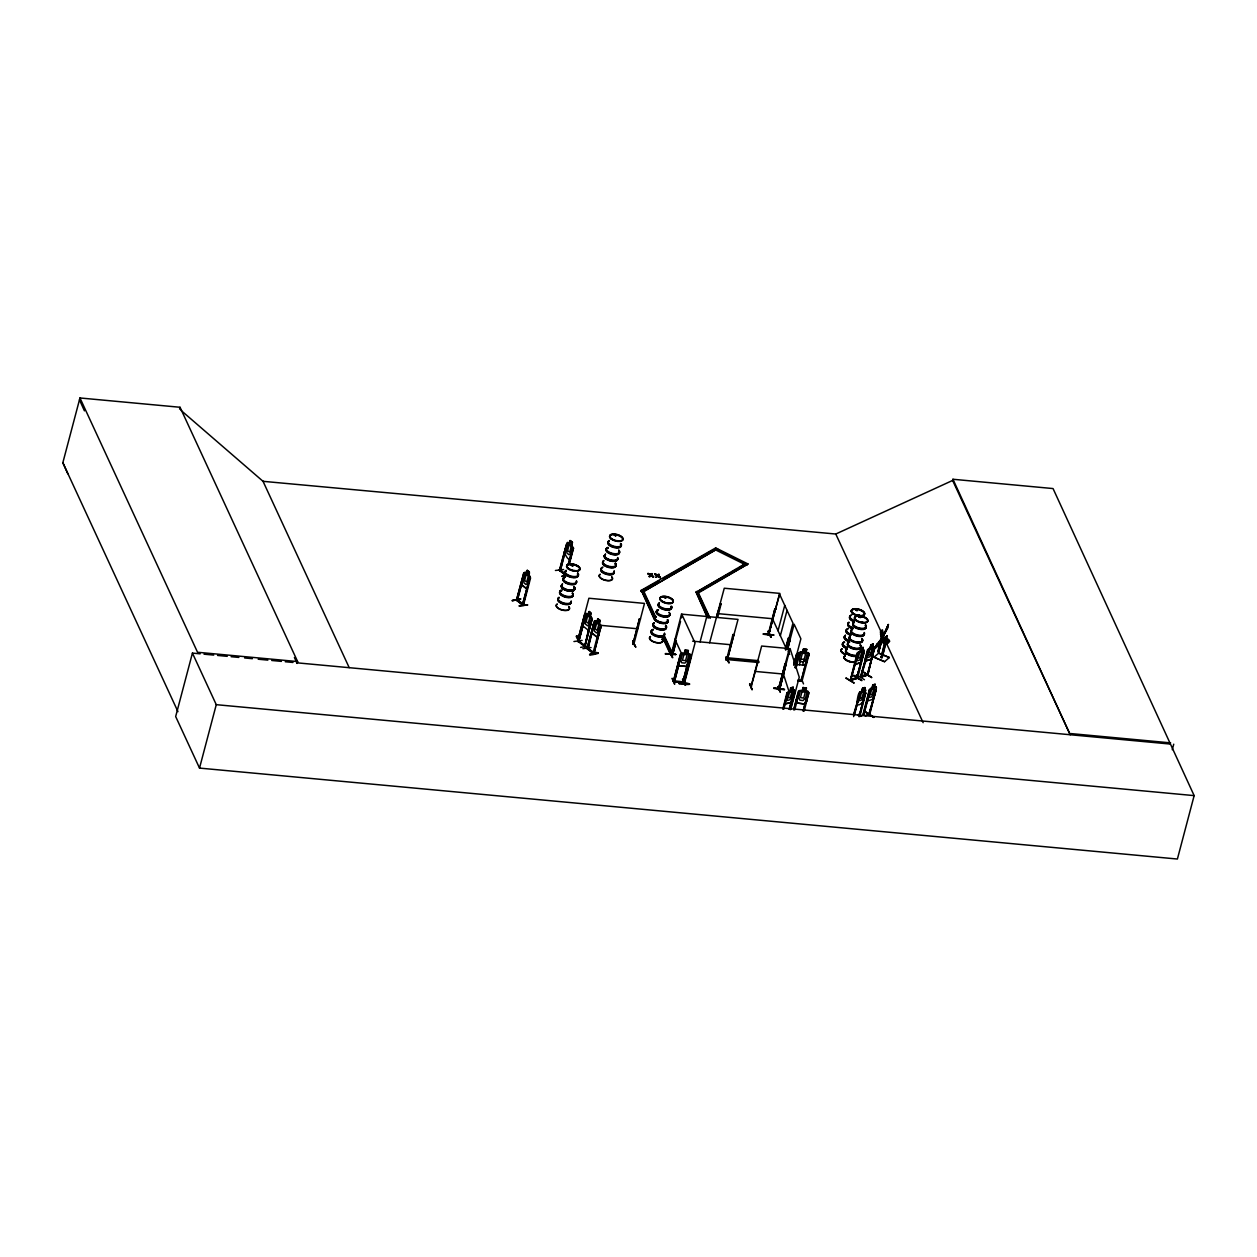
<?xml version="1.0" encoding="UTF-8"?>
<svg xmlns="http://www.w3.org/2000/svg" width="1257" height="1257" viewBox="0 0 1257 1257"><rect width="100%" height="100%" fill="white"/><g stroke="black" fill="none" stroke-linecap="round" stroke-linejoin="round"><path stroke-width="1.5" d="M856.928 701.595C856.614 709.702 857.07 692.78 860.181 691.774L861.783 691.35L860.307 692.796L859.269 700.746L861.469 700.039L863.308 697.164L864.847 691.334L863.952 690.674C865.743 682.237 866.104 694.854 860.181 691.869M865.335 658.212L865.335 661.166L870.85 659.406L872.405 656.06M874.244 696.064L872.704 699.395L867.094 701.107L869.31 689.873L870.52 688.569L872.044 688.082L870.551 689.512L863.685 715.343M867.173 701.155L867.189 698.311M528.286 586.296L526.746 588.952L521.529 584.835L521.671 581.111M521.749 581.158L521.702 584.756L526.824 588.795L528.191 586.328M564.503 555.028C562.225 544.438 568.164 566.404 571.244 556.584M583.217 622.372L583.075 626.096L588.307 630.213L589.832 627.557M592.047 633.229L592.204 629.506L592.141 633.214L597.374 637.33L598.882 634.769L597.279 637.346L592.141 633.214M777.784 686.762L780.33 692.261L777.769 686.715M779.529 689.889L786.002 663.979L779.481 689.889L779.356 688.915M679.063 683.588C697.745 686.369 687.673 681.624 679.063 683.604M678.969 683.321L689.37 684.154M679.063 682.865L689.465 683.761M874.998 648.565L882.005 639.059L878.832 651.88L877.763 651.283L881.534 638.446L881.628 639.876C878.203 648.549 871.227 650.576 877.15 644.165M884.912 638.823L884.645 641.557L883.152 640.929L884.708 637.865L886.216 638.493L884.645 641.557M67.815 473.748L62.85 462.702L79.961 397.966L180.05 407.268L297.626 661.575L297.139 663.413L294.405 657.505M179.562 409.122L180.05 407.268M200.162 653.829L192.431 653.106L175.666 716.537L199.517 768.09L1177.4 859.034L1194.15 795.618L1053.052 488.564L952.947 479.263L952.633 480.441L1070.21 734.748L952.947 479.263M199.517 768.09L216.267 704.674L192.431 653.106M512.306 600.799L520.744 598.788L512.432 600.265M517.067 600.673L523.98 575.203L517.35 600.626L516.847 599.102L516.297 600.155L523.085 605.434L529.401 579.461L522.393 604.963L529.401 579.461M516.407 600.202L523.808 572.752L526.4 573.381M523.886 572.736L516.596 600.029M526.369 573.569C525.379 567.221 531.868 572.422 528.443 575.203L529.37 577.104L527.83 582.934L526.055 584.552L523.98 582.918L523.525 579.54L525.065 573.711L526.447 573.553L527.28 570.427M519.172 606.11L527.767 604.931L519.251 605.701M522.849 604.884L522.582 603.91M563.592 569.515L555.421 570.474M566.97 545.397L560.323 570.819L566.357 544.909L559.349 570.411L565.32 575.03M565.603 574.983L559.648 570.285L566.876 542.93L567.944 542.443L569.39 543.59L568.054 543.904L566.514 549.733L566.954 553.111L569.044 554.746L570.804 553.127L572.438 542.223L570.128 540.479L569.342 543.762M565.76 576.02L562.068 576.35L565.524 575.219M571.416 545.397L572.438 542.223M568.258 564.22L572.092 549.718L572.988 550.142L572.092 549.718M568.557 564.157L572.375 549.67M568.871 564.692L573.365 548.209M569.154 564.644L573.538 548.209L571.621 545.334M573.93 641.526L582.117 640.426M584.914 615.961L577.906 641.463L579.351 641.856L576.869 635.853L576.177 636.325L578.927 641.856L577.859 641.337M639.546 618.931L640.489 619.025L639.467 618.743L632.868 644.354L633.795 644.385L644.48 603.407L588.889 598.238L578.094 639.216L584.819 613.652L585.762 613.746L579.163 639.122M578.33 641.384L585.353 613.997L586.516 613.51C589.36 617.58 587.443 607.461 591.01 613.275L589.376 624.179L587.6 625.797L585.526 624.163L585.071 620.785L586.61 614.972L588.009 614.799M578.848 641.007L578.079 640.426L578.471 641.887L585.526 616.449L578.77 641.777M580.624 647.402L589.014 645.878M589.989 616.449L590.806 613.337M582.902 648.675L591.057 647.559M592.11 619.261L584.584 646.679L590.664 620.769L584.945 646.601L592.11 619.261L591.607 617.611L586.422 613.526L585.416 614.107M584.568 646.632L584.222 645.281M594.498 623.598L587.867 649.021L593.901 623.111L586.893 648.596L593.618 653.829L600.909 626.395L600.579 624.745L595.488 620.644L594.325 621.147L587.192 648.486L593.933 653.75L601.082 626.41M587.522 649.021L587.082 647.544L587.679 648.109M596.886 621.964L597.751 618.664L599.982 620.408L598.348 631.328L596.572 632.947L594.498 631.313L594.042 627.934L595.582 622.105L596.981 621.948M598.301 653.326C580.011 658.432 595.771 649.79 598.285 653.357M599.982 620.408L599.149 623.535M592.958 653.341L599.636 627.919L600.532 628.343L599.636 627.919M599.919 627.856L593.901 653.703M593.43 653.719L593.398 652.257M642.594 592.126L717.496 548.806L642.594 592.126L641.023 590.46L715.704 547.911L748.009 563.969L697.965 593.147L709.199 617.438M654.347 619.607L641.73 591.089L643.757 591.277L655.777 617.281M647.921 573.789L650.78 574.606L647.921 573.789L650.325 575.407L649.256 576.664L651 575.203L653.546 577.073L650.859 575.737M643.757 591.277L641.51 591.874M649.256 576.664L650.466 574.873L648.062 573.255M635.728 647.041L632.758 641.086M650.058 576.743L651 575.203M632.962 644.338L639.467 618.743M653.546 577.073L651.173 575.47L652.399 573.663L650.78 574.606M650.639 575.14L651.597 573.585M632.852 644.307L633.811 643.207L633.685 644.401M651.173 575.47L652.399 573.663M635.351 646.554L632.711 641.51M654.818 573.883C661.041 577.466 652.666 574.512 655.667 573.962L657.395 575.769M655.667 573.962L654.677 574.418M657.631 576.366L656.013 577.293L657.772 575.832L660.302 577.701L657.772 575.832M658.369 574.213L659.014 574.81L657.537 575.235M660.302 577.701L657.93 576.099L659.155 574.292M665.393 653.876L675.92 654.457L665.519 653.514M684.295 683.714L695.042 642.956L681.561 613.793L671.049 655.133L670.861 654.096M672.401 654.85L671.725 653.891L672.888 654.001M680.54 621.477L671.615 655.038L672.055 654.159M681.498 617.863L682.457 614.233L738.032 619.402L727.175 660.208M676.25 640.834L672.526 655.117L676.345 641.023M672.825 657.647L670.154 652.084M675.889 654.457L665.377 654.049M674.71 683.761L672.118 678.293L674.6 684.295M748.009 563.969L698.169 592.346L696.142 592.157L707.172 617.25M696.189 592.251L745.15 563.702L739.902 567.363M683.667 682.394L673.359 681.467L680.43 654.127L681.923 653.121L689.873 653.844L690.69 655.117L683.541 682.598M681.011 656.185L674.412 681.797L681.011 656.185L680.068 656.107L673.343 681.655L673.736 680.76L682.771 681.813M674.271 681.498L674.648 680.634L673.736 680.76M687.579 653.687L688.365 650.513L684.955 650.199L684.248 653.499L682.237 654.331L680.697 660.161L681.75 662.8L684.924 663.083L687.296 660.742L688.836 654.928L687.406 653.734M687.438 653.781L688.223 650.607M715.5 548.712L715.704 547.911M685.144 684.704L682.551 679.22L685.112 685.144M689.402 657.128L682.724 682.535L689.307 656.924L690.344 657.207L689.307 656.924M683.509 682.362L682.944 681.357M690.533 655.086L686.605 666.493L678.56 665.707L678.246 662.565M690.737 657.867L683.934 683.761L690.376 657.835M683.777 683.635L684.421 682.378M700.086 641.871L706.795 616.496M709.639 642.751L724.268 588.229L779.859 593.398L768.483 635.241L779.481 593.995L792.963 623.142L785.908 649.838M716.804 616.998C716.066 614.94 722.194 601.993 720.292 603.831M717.747 617.077L721.141 603.737M758.819 662.518L726.232 659.485L725.745 658.417L725.949 657.631L758.537 660.663M726.185 657.317L728.824 662.36M726.593 659.234C728.73 657.662 724.912 661.669 726.452 658.699L725.949 657.631M732.941 634.549L733.962 634.816L732.941 634.549L726.452 660.145M727.175 660.239L733.868 634.628M785.374 664.026L778.256 689.574L789.443 648.612L761.648 646.035L750.916 686.998L751.67 686.133M751.026 687.045L758.05 661.481M751.875 689.559L749.706 683.635L752.126 689.543M771.107 637.016L768.074 631.03L770.635 636.953M774.846 608.734L775.868 609.001L774.846 608.734L768.231 634.078M774.925 608.922L768.577 635.241L775.05 609.378M769.268 634.361L768.404 633.387M773.699 635.178L763.298 634.235L773.589 634.832M778.036 630.747L784.745 605.371M780.346 635.759L787.055 610.383M773.951 688.066L784.525 689.417L773.935 688.066M785.311 649.319L788.28 638.037M785.546 649.806L788.642 638.069M787.212 649.005L790.056 639.64L787.699 649.288M787.432 649.586L794.141 624.226L800.882 638.792L794.173 664.167M793.953 663.586L796.687 653.97L793.701 665.252M782.797 709.168L786.961 692.717L794.11 689.967L789.852 709.074M783.535 707.534L786.882 694.854M783.488 708.995L787.322 694.493M783.755 709.168L788.296 692.434L789.836 691.067M795.1 667.561L798.933 652.949L795.194 667.75M792.381 690.407L793.214 687.28L790.606 687.862L789.915 691.13L787.118 692.796M796.137 667.828L799.389 654.96L798.462 654.866L799.389 654.96M802.61 665.016L806.868 649.319L803.459 649.021L802.673 652.194L800.74 653.153L799.201 658.967L800.253 661.622L803.427 661.905L805.8 659.548L807.34 653.719L805.91 652.54M799.421 664.733L803.459 649.021M789.16 709.247L793.466 692.937L794.424 692.953L793.466 692.937M789.412 709.435L793.733 693.126M790.119 709.262L794.644 692.12M790.339 709.529L795.021 692.167M790.7 709.577L799.248 677.224L790.072 648.565L779.466 689.842M807.701 655.698L801.118 681.31L807.701 655.698L808.738 655.981L807.795 655.887M793.733 709.592L798.415 691.303L802.202 690.706M793.795 709.781L798.038 693.283L799.059 693.597L798.101 693.471M802.045 681.168L802.296 680.241M809.037 653.876L805.03 665.126M794.754 709.906L798.996 693.408M805.501 691.193L806.963 692.466L805.423 698.295L803.034 700.558L799.782 700.133L798.714 697.415L800.253 691.586L802.265 690.769L803.003 687.532L806.491 688.05L805.517 691.256M802.28 690.831L803.003 687.532M803.144 710.818L807.45 694.508L808.471 694.822L807.45 694.508M803.207 711.006L807.513 694.697M806.523 701.076L808.832 692.67L808.015 691.413L805.674 691.161M804.15 711.132L808.848 692.733M864.266 650.906L856.473 678.45L863.889 652.854L857.541 678.434L856.74 678.623L863.905 650.089L857.211 653.153L850.203 680.414M857.148 655.258L850.439 680.681L857.525 654.881M857.258 678.199L850.439 680.634L858.452 652.792L859.945 651.362M859.992 651.44L860.684 648.172L863.025 647.434L862.208 650.545M863.025 647.434L861.469 657.175L859.631 660.035L857.431 660.742L856.913 658.621M846.197 677.979L854.226 683.101L845.851 678.167M867.409 651.99L860.684 677.397L870.944 644.904C875.768 642.123 870.96 646.994 873.254 648.062L869.891 656.767L867.691 657.474L867.173 655.353M867.77 651.613L860.699 677.366L867.817 675.135L874.149 646.821L867.471 649.885L865.335 658.322M853.503 675.653L861.532 680.288M863.669 672.479L871.651 677.539L864.062 672.291M873.379 644.212L870.991 644.982L870.111 648.031M853.456 715.013L860.259 691.837M853.723 715.202L859.647 695.058L854.383 714.982M853.613 716.631L859.647 695.058M872.452 647.465L873.285 644.15M864.439 679.754L856.488 674.648M861.705 691.303L862.522 688.176L864.957 687.485M861.831 691.429L862.616 688.223M867.079 675.323L874.149 649.57L867.739 675.15M874.149 649.57L867.456 674.946L860.354 677.209L868.587 648.518M858.468 714.243L861.626 716.317L857.997 714.809M889.343 657.537L884.551 661.701L873.961 657.238L878.753 653.074L889.343 657.537L878.722 653.2M858.861 716.616L865.743 692.843L859.788 716.584M859.631 714.966L865.649 690.03M859.521 716.396L865.602 690.156M879.931 647.858L878.062 652.194L882.618 638.352L879.727 647.685M887.631 642.814L885.588 641.966L886.185 639.719L889.61 641.133L886.452 644.338L881.55 642.28L884.724 639.075M862.758 715.374L869.31 689.873M863.025 715.547L869.247 691.994M863.402 715.17L869.624 691.601M884.127 640.096L884.708 637.865M873.615 717.433L865.664 711.949L873.678 717.04M872.012 688.098L872.782 684.908L875.218 684.201L873.568 693.895L871.729 696.771L869.53 697.462L869.027 695.341M872.091 688.16L872.924 685.034L875.123 684.342M886.169 642.327L882.131 657.647L881.141 657.615L884.362 643.458M881.141 657.615L885.195 642.296M882.131 657.647L885.352 643.474M888.652 639.514L887.081 642.594L888.652 639.514L887.159 638.886L885.588 641.966M886.452 644.338L889.61 641.133M868.571 715.17L876.003 689.574L869.577 715.202L868.571 715.17L869.388 713.992M876.27 689.747L868.917 715.374L876.459 687.689M884.551 661.701L873.992 657.112M1172.262 749.722L1173.739 744.175M881.707 638.996L881.707 640.771L883.341 636.985L881.393 638.823L880.89 633.827L881.66 638.933L888.51 624.603M886.672 637.723L887.018 635.822L885.808 637.236L882.445 637.676L888.102 627.447L888.243 624.493L882.713 637.786M572.988 565.509L571.149 564.864M573.035 565.65L572.296 564.739M575.062 570.631L574.465 570.537M614.107 535.073L616.024 535.592L615.16 535.828M615.113 534.885L615.867 535.796M664.293 597.499L665.754 597.782M665.88 597.703L664.764 597.766M667.813 603.391L668.378 603.313M668.253 603.014L667.671 602.637M855.781 610.226L857.133 610.493M856.221 609.582L856.363 610.368M859.442 615.113L859.772 615.694M858.971 617.124L859.819 616.449L860.888 617.423M859.458 615.663L859.662 615.679A6.882 3.095 14.8 0 1 867.644 621.288A6.882 3.095 14.8 0 1 856.378 620.235A6.882 3.095 14.8 0 1 859.647 615.647L858.877 615.741M859.552 617.281C858.672 615.223 862.066 618.554 860.118 616.684M862.522 622.765L862.475 621.979M862.711 622.058L861.815 622.419M881.393 638.823L882.225 637.393C884.504 625.986 878.329 631.061 881.173 633.937M882.744 637.943L882.524 629.946L880.419 634.266M773.825 688.459L784.415 689.779M860.479 662.533L862.145 659.344M862.051 659.281L860.589 662.675L855.074 664.434L854.996 661.528M862.443 702.663C866.293 694.068 861.485 707.644 856.834 704.376M872.578 699.253L874.086 696.017M883.294 636.058L888.385 624.572M790.81 702.553L784.792 703.999L790.81 702.553L792.413 699.253M886.421 638.98L886.908 635.633M773.699 635.036L763.172 633.889M749.565 684.075L752.142 689.637M881.974 639.326L880.858 640.473L882.665 636.702M569.735 559.161L571.259 556.505M806.947 662.219L805.108 665.299L797.095 664.592L796.718 661.323M804.747 704.061L806.617 701.045L804.747 704.061L796.561 702.946L796.215 699.74M512.259 600.657L520.602 599.306M778.916 689.245L784.902 663.995M576.837 635.853L579.304 641.714M576.712 636.246L579.351 641.856M672.244 657.584L669.651 652.1M877.04 644.322L881.534 638.446M877.307 644.448L881.801 638.556M858.421 651.927L857.211 653.153M656.013 577.293L657.222 575.502M657.93 576.099L659.014 574.81M560.292 569.94L559.506 569.374L560.575 569.892M571.966 564.66L571.024 565.21L572.721 565.666M616.936 540.699L617.816 540.714M857.353 610.038L856.567 610.148M881.55 642.28L884.551 639.734M886.216 638.493L883.734 638.682M886.185 639.719L887.159 638.886M876.962 644.181L875.139 648.549M798.965 652.996L800.426 651.943L808.408 652.697L809.194 653.907L801.95 681.388L802.186 680.43M798.541 691.413L799.971 690.533M851.303 679.55L851.099 680.446M857.18 677.68L856.991 677.696M867.173 674.695L860.589 676.282L861.391 676.03M861.312 677.209L861.265 676.046M866.969 674.255L867.236 675.355M640.819 591.246L659.485 580.608M662.879 578.676L713.803 549.67M697.871 591.309L729.814 573.113M733.177 571.197L736.539 569.28M883.781 637.535L835.779 534.021L952.633 480.441M523.87 572.846L524.876 572.265L530.093 576.413M594.388 621.241L595.488 620.769M571.558 564.833L572.281 565.351M572.925 565.744L571.746 565.713M855.813 609.739L857.305 609.739M859.505 616.244A6.835 3.064 14.8 0 0 856.253 620.801A6.835 3.064 14.8 0 0 867.44 621.854A6.835 3.064 14.8 0 0 859.505 616.244L859.568 616.606M859.332 616.826L860.354 616.983M860.731 617.391L859.599 617.486M860.731 648.251L863.119 647.481M864.172 653.027L863.245 653.059M874.432 649.743L873.505 649.775M855.059 664.262L860.511 662.612M865.319 660.993L870.771 659.344M857.793 677.444L856.708 677.523M867.031 674.145L867.629 673.972M856.646 677.79L850.895 679.299M866.906 674.522L860.668 676.266M856.913 677.963L850.675 679.754M850.172 680.461L857.133 678.199M871.651 677.539L863.763 672.369M862.663 688.302L864.863 687.61M876.365 687.752L875.909 686.762L874.401 687.328M870.52 688.569L876.003 686.809M866.01 693.016L865.099 693.047M865.036 715.704L868.744 714.51M865.303 715.877L869.027 714.683M793.104 687.406L790.606 687.862M794.047 690.093L792.271 690.533L793.214 687.28M634.125 643.505L632.899 643.175L633.937 643.27M726.137 659.878L727.284 660.004M802.296 680.461L797.834 680.116M567.944 542.443L573.538 548.209M528.537 575.156L530.564 578.016L523.383 605.371L516.674 600.092M559.632 569.468L559.978 570.819M562.24 575.863L565.556 575.297M562.178 576.35L565.493 575.753M565.744 575.957L562.445 576.617M591.01 613.275L588.732 611.703M590.083 616.401L591.607 617.611M591.277 621.257L590.664 620.769M584.348 645.375C568.918 633.607 588.952 648.973 584.536 645.171M593.32 652.509C576.602 640.363 602.009 658.165 593.21 652.43M589.612 654.536L598.002 653.012M885.179 638.933L881.817 639.373M859.144 615.066L859.474 615.631M579.288 638.399L578.581 638.367M579.053 639.326L578.33 639.263M726.499 658.967L727.567 659.312M726.247 659.894L727.269 660.192M665.707 597.986L665.739 597.216M856.127 610.211L857.195 610.713M858.908 615.254L859.694 615.537M860.369 617.47L858.877 616.983M880.764 657.081L881.754 657.097M803.584 649.193L806.758 649.476M805.941 652.587L808.33 652.807M802.453 653.294L805.627 653.577M800.913 659.124L804.087 659.406M767.933 631.548L771.107 637.079M769.425 633.261L768.593 633.402M579.493 638.383L578.487 638.32M688.396 650.576L684.955 650.199M680.163 656.295L681.09 656.374M686.605 666.493L678.591 665.77L678.324 662.502M801.385 678.56L803.506 683.918M802.186 680.226L801.479 680.398M797.661 680.775L802.029 681.341L797.739 680.964M673.689 680.493L674.679 681.09M673.579 681.703L684.185 682.52M651.472 574.119L652.257 574.182M649.398 576.146L650.199 576.209M717.574 613.605L773.149 618.774M589.847 624.32L593.681 624.682M599.432 625.216L637.77 628.783M692.607 641.164L731.338 644.778M725.745 658.417L759.024 661.716M672.401 654.473L670.374 654.284L663.162 638.682M754.954 671.395L782.734 673.988M297.626 661.575L197.538 652.257L79.961 397.966M1070.524 733.554L1170.628 742.871M204.027 654.19L213.706 655.086M217.571 655.447L227.234 656.343M231.115 656.704L238.846 657.427M244.644 657.961L252.39 658.684M258.188 659.218L267.851 660.129M271.716 660.475L281.395 661.386M285.26 661.748L292.991 662.455M296.872 662.816L1170.314 744.05M216.267 704.674L1194.15 795.618M803.082 687.642L806.35 688.129M799.939 690.423L808.015 691.413M804.684 703.951L796.592 702.993L796.31 699.678M614.862 535.026L615.553 535.073M887.191 635.743L885.808 637.236M881.738 641.62L886.625 643.678M717.276 549.592L741.017 561.392M696.394 591.466L698.169 592.346L710.205 618.381M641.023 590.46L642.798 591.34M729.17 662.816L726.169 656.845M861.564 680.304L853.55 675.229L861.783 680.681M869.891 714.165L868.823 714.243M865.617 712.373L873.898 717.401M658.071 575.565L660.444 577.167M651.315 574.936L653.671 576.539M784.745 701.107L784.965 703.936M792.193 690.47L793.183 691.193L791.643 697.022L789.726 699.835L787.369 700.432L786.756 698.248M570.175 540.636L572.249 542.286M560.512 570.159L564.456 573.286M560.213 570.207L565.493 574.37M597.656 618.68L599.872 620.455M527.139 570.285L529.464 572.014M584.631 616.024L585.526 616.449M523.98 575.203L523.698 575.25M577.921 641.384L584.866 646.554M517.523 599.966L523.65 604.428L517.24 600.013M181.024 410.395L263.043 481.321L835.921 534.036M793.968 690.03L794.518 690.941M863.81 650.042L864.266 651.032M802.642 652.147L800.426 651.943M726.137 657.238L728.777 662.785M681.923 653.121L680.43 654.127M685.584 685.269L682.598 679.236M632.695 641.039L635.728 647.088M886.232 642.846L923.141 722.681M788.186 651.22L789.679 654.457M772.772 619.371L786.254 648.518M696.142 592.157L708.178 618.193M674.868 639.169L682.001 654.598M686.762 664.89L688.333 668.315M663.79 634.612L672.605 653.687L670.578 653.499L663.366 637.896M644.338 593.807L653.954 614.594M664.387 637.142L670.798 651M641.73 591.089L655.353 620.549M262.76 480.724L349.179 667.608M62.85 462.702L177.96 711.666M79.474 399.805L84.439 410.85M783.378 673.941L789.113 691.853M529.998 576.429L530.391 578M784.839 701.076L784.871 704.046M864.219 633.292A6.961 3.127 14.8 0 1 856.583 635.633A6.961 3.127 14.8 0 1 851.837 629.804M861.831 638.713A6.882 3.095 14.8 0 1 855.797 642.154A6.882 3.095 14.8 0 1 850.235 636.168M861.909 638.415A6.882 3.095 14.8 0 1 855.86 641.856A6.882 3.095 14.8 0 1 850.313 635.869M865.429 625.373A6.961 3.127 14.8 0 1 859.317 628.861A6.961 3.127 14.8 0 1 853.676 622.796M864.329 632.507A6.866 3.08 14.8 0 1 857.667 635.036A6.866 3.08 14.8 0 1 851.413 629.678M852.12 629.066A6.866 3.08 14.8 0 1 853.204 628.657M865.24 625.782A6.866 3.08 14.8 0 1 859.207 629.223A6.866 3.08 14.8 0 1 853.66 623.236M864.313 632.931A6.961 3.127 14.8 0 1 856.677 635.272A6.961 3.127 14.8 0 1 851.932 629.443M865.523 625.012A6.961 3.127 14.8 0 1 859.411 628.5A6.961 3.127 14.8 0 1 853.77 622.435M865.539 624.603A6.866 3.08 14.8 0 1 859.521 628.044A6.866 3.08 14.8 0 1 853.959 622.074M864.203 634.549A6.866 3.08 14.8 0 1 855.624 635.728A6.866 3.08 14.8 0 1 851.806 630.244M861.626 639.294A6.835 3.064 14.8 0 1 855.64 642.704A6.835 3.064 14.8 0 1 850.125 636.765M860.149 645.328A6.961 3.127 14.8 0 1 854.917 648.973A6.961 3.127 14.8 0 1 847.689 643.364M848.412 642.751A6.961 3.127 14.8 0 1 849.528 642.327M860.589 646.632A6.866 3.08 14.8 0 1 853.927 649.162A6.866 3.08 14.8 0 1 847.674 643.804M860.244 644.967A6.961 3.127 14.8 0 1 858.06 648.722A6.961 3.127 14.8 0 1 848.994 646.177A6.961 3.127 14.8 0 1 849.622 641.966M860.275 644.558A6.866 3.08 14.8 0 1 854.241 647.999A6.866 3.08 14.8 0 1 848.695 642.028M861.768 638.933A6.882 3.095 14.8 0 1 855.734 642.374A6.882 3.095 14.8 0 1 850.172 636.403M858.264 654.693A6.866 3.08 14.8 0 1 849.072 653.844A6.866 3.08 14.8 0 1 846.841 649.021M856.865 656.28A6.866 3.08 14.8 0 1 848.051 654.63A6.866 3.08 14.8 0 1 846.527 650.199M855.404 661.748A6.851 3.08 14.8 0 1 846.605 660.098A6.851 3.08 14.8 0 1 845.097 655.667M857.038 655.918A6.961 3.127 14.8 0 1 848.098 654.237A6.961 3.127 14.8 0 1 846.558 649.743M857.133 655.573A6.961 3.127 14.8 0 1 848.192 653.876A6.961 3.127 14.8 0 1 846.652 649.382M855.326 662.156A6.882 3.095 14.8 0 1 846.495 660.491A6.882 3.095 14.8 0 1 844.971 656.06M855.389 661.905A6.882 3.095 14.8 0 1 846.558 660.255A6.882 3.095 14.8 0 1 845.034 655.808M854.289 621.822A6.866 3.08 14.8 0 1 850.455 616.339M852.749 627.652A6.866 3.08 14.8 0 1 848.915 622.168M851.005 634.266A6.835 3.064 14.8 0 1 848.286 628.406M854.461 621.099A6.961 3.127 14.8 0 1 850.58 615.521M854.603 620.644A6.851 3.08 14.8 0 1 850.078 615.773M850.785 615.16A6.851 3.08 14.8 0 1 851.869 614.752M850.863 634.754A6.882 3.095 14.8 0 1 846.322 629.867M847.029 629.254A6.882 3.095 14.8 0 1 848.129 628.846M852.435 628.814A6.851 3.08 14.8 0 1 848.616 623.346M852.513 628.453A6.961 3.127 14.8 0 1 848.632 622.891M852.607 628.091A6.961 3.127 14.8 0 1 848.726 622.529M854.367 621.461A6.961 3.127 14.8 0 1 850.486 615.883M849.009 641.777A6.866 3.08 14.8 0 1 845.191 636.293M847.469 647.606A6.866 3.08 14.8 0 1 843.651 642.107M847.249 648.408A6.961 3.127 14.8 0 1 842.646 643.458M843.368 642.846A6.961 3.127 14.8 0 1 844.484 642.421M847.344 648.046A6.961 3.127 14.8 0 1 844.578 642.06M849.198 641.039A6.961 3.127 14.8 0 1 845.317 635.476M849.323 640.599A6.851 3.08 14.8 0 1 845.505 635.115M850.722 635.319A6.835 3.064 14.8 0 1 846.919 629.851M845.725 654.221A6.835 3.064 14.8 0 1 841.923 648.769M849.088 641.4A6.961 3.127 14.8 0 1 845.223 635.838M845.615 654.646A6.882 3.095 14.8 0 1 841.781 649.146M847.171 648.769A6.851 3.08 14.8 0 1 842.646 643.898M850.816 634.974A6.882 3.095 14.8 0 1 846.275 630.087M845.678 654.41A6.882 3.095 14.8 0 1 841.844 648.911M669.462 614.327A6.866 3.08 14.8 0 1 661.072 616.37A6.866 3.08 14.8 0 1 658.338 610.462M669.651 613.935A6.961 3.127 14.8 0 1 661.151 616.009A6.961 3.127 14.8 0 1 658.385 610.006M667.923 620.188A6.882 3.095 14.8 0 1 660.381 622.514A6.882 3.095 14.8 0 1 655.683 616.747M667.986 619.952A6.882 3.095 14.8 0 1 660.428 622.278A6.882 3.095 14.8 0 1 655.745 616.511M671.505 606.927A6.961 3.127 14.8 0 1 663.869 609.268A6.961 3.127 14.8 0 1 659.124 603.439M669.133 612.253A6.851 3.08 14.8 0 1 663.115 615.679A6.851 3.08 14.8 0 1 657.568 609.708M670.672 606.424A6.851 3.08 14.8 0 1 664.654 609.849A6.851 3.08 14.8 0 1 659.108 603.894M669.117 612.646A6.961 3.127 14.8 0 1 666.917 616.417A6.961 3.127 14.8 0 1 657.867 613.856A6.961 3.127 14.8 0 1 658.479 609.661M671.599 606.565A6.961 3.127 14.8 0 1 663.963 608.907A6.961 3.127 14.8 0 1 659.218 603.077M671.615 606.157A6.866 3.08 14.8 0 1 664.089 608.467A6.866 3.08 14.8 0 1 659.406 602.716M668.174 620.659A6.835 3.08 14.8 0 1 659.626 621.838A6.835 3.08 14.8 0 1 655.824 616.37M664.387 633.874A6.961 3.127 14.8 0 1 655.887 635.948A6.961 3.127 14.8 0 1 653.106 629.961M662.015 639.232A6.882 3.095 14.8 0 1 655.981 642.673A6.882 3.095 14.8 0 1 650.419 636.686M662.078 639.012A6.882 3.095 14.8 0 1 656.044 642.453A6.882 3.095 14.8 0 1 650.482 636.466M667.09 619.921A6.835 3.08 14.8 0 1 661.088 623.346A6.835 3.08 14.8 0 1 655.557 617.391M665.597 625.97A6.961 3.127 14.8 0 1 659.485 629.443A6.961 3.127 14.8 0 1 653.844 623.393M664.482 633.104A6.851 3.08 14.8 0 1 656.107 635.146A6.851 3.08 14.8 0 1 653.389 629.254M665.393 626.379A6.851 3.08 14.8 0 1 659.375 629.804A6.851 3.08 14.8 0 1 653.829 623.833M664.482 633.512A6.961 3.127 14.8 0 1 655.981 635.586A6.961 3.127 14.8 0 1 653.216 629.6M665.691 625.609A6.961 3.127 14.8 0 1 659.579 629.081A6.961 3.127 14.8 0 1 653.954 623.032M665.723 625.2A6.866 3.08 14.8 0 1 659.689 628.641A6.866 3.08 14.8 0 1 654.127 622.655M664.372 635.146A6.866 3.08 14.8 0 1 655.793 636.325A6.866 3.08 14.8 0 1 651.974 630.841M576.366 581.504A6.961 3.127 14.8 0 1 568.73 583.845A6.961 3.127 14.8 0 1 563.984 578.016M574.056 586.626A6.882 3.095 14.8 0 1 568.023 590.067A6.882 3.095 14.8 0 1 562.46 584.081M574.056 586.469A6.835 3.064 14.8 0 1 568.054 589.879A6.835 3.064 14.8 0 1 562.539 583.939M573.915 587.145A6.882 3.095 14.8 0 1 567.881 590.586A6.882 3.095 14.8 0 1 562.319 584.599M577.576 573.585A6.961 3.127 14.8 0 1 571.448 577.073A6.961 3.127 14.8 0 1 565.823 571.008M576.46 580.734A6.851 3.08 14.8 0 1 568.085 582.777A6.851 3.08 14.8 0 1 565.367 576.884M577.372 573.993A6.851 3.08 14.8 0 1 571.354 577.434A6.851 3.08 14.8 0 1 565.807 571.464M576.46 581.143A6.961 3.127 14.8 0 1 567.944 583.217A6.961 3.127 14.8 0 1 565.179 577.23M577.67 573.223A6.961 3.127 14.8 0 1 571.558 576.712A6.961 3.127 14.8 0 1 565.917 570.647M577.686 572.831A6.866 3.08 14.8 0 1 571.668 576.256A6.866 3.08 14.8 0 1 566.106 570.285M576.35 582.761A6.866 3.08 14.8 0 1 567.771 583.955A6.866 3.08 14.8 0 1 563.953 578.456M570.898 601.852A6.866 3.08 14.8 0 1 563.356 604.161A6.866 3.08 14.8 0 1 558.674 598.411M571.087 601.459A6.961 3.127 14.8 0 1 563.45 603.8A6.961 3.127 14.8 0 1 558.705 597.971M568.714 606.817A6.882 3.095 14.8 0 1 562.68 610.258A6.882 3.095 14.8 0 1 557.118 604.271M568.793 606.565A6.882 3.095 14.8 0 1 562.743 610.006A6.882 3.095 14.8 0 1 557.181 604.02M572.296 593.54A6.961 3.127 14.8 0 1 570.097 597.295A6.961 3.127 14.8 0 1 561.046 594.75A6.961 3.127 14.8 0 1 561.659 590.539M572.721 594.86A6.851 3.08 14.8 0 1 566.074 597.374A6.851 3.08 14.8 0 1 559.836 592.031M560.543 591.418A6.851 3.08 14.8 0 1 561.628 590.994M571.181 601.097A6.961 3.127 14.8 0 1 563.545 603.439A6.961 3.127 14.8 0 1 558.799 597.609M572.391 593.178A6.961 3.127 14.8 0 1 570.191 596.934A6.961 3.127 14.8 0 1 561.141 594.388A6.961 3.127 14.8 0 1 561.769 590.177M572.422 592.785A6.866 3.08 14.8 0 1 566.388 596.211A6.866 3.08 14.8 0 1 560.842 590.24M571.369 601.537A6.851 3.08 14.8 0 1 562.822 602.716A6.851 3.08 14.8 0 1 559.004 597.248M619.135 552.106A6.851 3.08 14.8 0 1 612.489 554.62A6.851 3.08 14.8 0 1 606.235 549.278M606.942 548.665A6.851 3.08 14.8 0 1 608.042 548.241M619.34 551.697A6.961 3.127 14.8 0 1 610.839 553.771A6.961 3.127 14.8 0 1 608.074 547.785M617.658 557.558A6.835 3.064 14.8 0 1 610.179 559.868A6.835 3.064 14.8 0 1 605.528 554.148M617.674 557.715A6.882 3.095 14.8 0 1 610.116 560.041A6.882 3.095 14.8 0 1 605.434 554.274M620.549 543.794A6.961 3.127 14.8 0 1 614.437 547.266A6.961 3.127 14.8 0 1 608.812 541.217M618.805 550.032A6.851 3.08 14.8 0 1 612.788 553.457A6.851 3.08 14.8 0 1 607.257 547.486M620.345 544.202A6.851 3.08 14.8 0 1 614.327 547.628A6.851 3.08 14.8 0 1 608.797 541.657M618.79 550.425A6.961 3.127 14.8 0 1 616.606 554.18A6.961 3.127 14.8 0 1 607.54 551.634A6.961 3.127 14.8 0 1 608.168 547.423M620.644 543.433A6.961 3.127 14.8 0 1 614.532 546.905A6.961 3.127 14.8 0 1 608.907 540.856M621.288 543.92A6.851 3.08 14.8 0 1 613.777 546.229A6.851 3.08 14.8 0 1 609.095 540.494M617.768 558.894A6.882 3.095 14.8 0 1 609.189 560.072A6.882 3.095 14.8 0 1 605.355 554.573M614.076 571.652A6.961 3.127 14.8 0 1 606.424 573.993A6.961 3.127 14.8 0 1 601.694 568.164M611.703 577.01A6.882 3.095 14.8 0 1 605.654 580.451A6.882 3.095 14.8 0 1 600.092 574.465M611.766 576.774A6.882 3.095 14.8 0 1 605.733 580.215A6.882 3.095 14.8 0 1 600.17 574.229M615.286 563.733A6.961 3.127 14.8 0 1 609.158 567.221A6.961 3.127 14.8 0 1 603.533 561.156M614.17 570.882A6.851 3.08 14.8 0 1 607.524 573.396A6.851 3.08 14.8 0 1 601.27 568.054M601.977 567.441A6.851 3.08 14.8 0 1 603.077 567.033M615.082 564.142A6.851 3.08 14.8 0 1 609.064 567.583A6.851 3.08 14.8 0 1 603.517 561.612M614.17 571.291A6.961 3.127 14.8 0 1 606.534 573.632A6.961 3.127 14.8 0 1 601.789 567.803M615.38 563.372A6.961 3.127 14.8 0 1 609.252 566.86A6.961 3.127 14.8 0 1 603.627 560.811M615.396 562.979A6.851 3.08 14.8 0 1 609.362 566.404A6.851 3.08 14.8 0 1 603.831 560.449M617.376 558.595A6.835 3.064 14.8 0 1 609.896 560.905A6.835 3.064 14.8 0 1 605.245 555.185M614.06 572.909A6.866 3.08 14.8 0 1 605.481 574.103A6.866 3.08 14.8 0 1 601.663 568.604M888.071 641.479L888.102 641.384M526.18 574.59L524.64 580.42L526.714 582.054L528.254 576.225L526.18 574.59M527.516 571.244L528.568 573.333L527.516 571.244M569.154 544.784L567.614 550.613L569.704 552.247L571.244 546.418L569.154 544.784M570.489 541.437L571.558 543.527L570.489 541.437M587.726 615.836L586.186 621.665L588.26 623.299L589.8 617.486L587.726 615.836M589.062 612.489L590.114 614.579L589.062 612.489M596.698 622.985L595.158 628.814L597.232 630.448L598.772 624.619L596.698 622.985M598.033 619.638L599.102 621.728L598.033 619.638M683.949 654.488L682.41 660.302L685.584 660.601L687.123 654.771L683.949 654.488M685.474 650.89L685.206 651.927L687.249 652.116L687.516 651.079L685.474 650.89M716.411 549.419L716.191 550.205L746.721 565.383L746.925 564.582L716.411 549.419M789.569 692.104L788.029 697.934L790.386 697.336L791.926 691.523L789.569 692.104M790.952 688.365L790.669 689.402L792.46 687.988L790.952 688.365M803.977 649.696L803.71 650.749L805.753 650.922L806.036 649.885L803.977 649.696M801.982 691.806L800.442 697.635L803.694 698.059L805.234 692.23L801.982 691.806M803.537 688.239L803.254 689.292L805.344 689.559L805.611 688.522L803.537 688.239M859.631 652.414L858.091 658.244L860.291 657.537L861.831 651.723L859.631 652.414M860.982 648.659L860.715 649.696L862.396 648.203L860.982 648.659M869.891 649.146L868.351 654.976L870.551 654.269L872.091 648.439L869.891 649.146M871.242 645.375L870.975 646.412L872.657 644.935L871.242 645.375M861.469 692.418L859.929 698.248L862.129 697.541L863.669 691.711L861.469 692.418M862.836 688.647L862.553 689.684L864.235 688.192L862.836 688.647M871.729 689.135L870.19 694.964L872.389 694.273L873.929 688.443L871.729 689.135M873.096 685.379L872.814 686.416L874.495 684.924L873.096 685.379M856.316 620.439A6.882 3.095 14.8 0 0 867.597 621.492A6.882 3.095 14.8 0 0 859.584 615.851A6.882 3.095 14.8 0 0 856.316 620.439M853.173 613.337A6.882 3.095 14.8 0 0 864.455 614.374A6.882 3.095 14.8 0 0 856.441 608.734A6.882 3.095 14.8 0 0 853.173 613.337M853.063 613.903A6.835 3.064 14.8 0 0 864.25 614.94A6.835 3.064 14.8 0 0 856.3 609.346A6.835 3.064 14.8 0 0 853.063 613.903M853.126 613.542A6.882 3.095 14.8 0 0 864.407 614.594A6.882 3.095 14.8 0 0 856.394 608.938A6.882 3.095 14.8 0 0 853.126 613.542M661.811 600.877A6.882 3.095 14.8 0 0 673.092 601.93A6.882 3.095 14.8 0 0 665.079 596.274A6.882 3.095 14.8 0 0 661.811 600.877M661.685 601.443A6.835 3.08 14.8 0 0 672.904 602.48A6.835 3.08 14.8 0 0 664.937 596.871A6.835 3.08 14.8 0 0 661.685 601.443M661.748 601.113A6.882 3.095 14.8 0 0 673.029 602.166A6.882 3.095 14.8 0 0 665.016 596.509A6.882 3.095 14.8 0 0 661.748 601.113M660.302 622.796A6.882 3.095 14.8 0 0 667.844 620.487A6.882 3.095 14.8 0 1 660.302 622.781A6.882 3.095 14.8 0 1 655.604 617.03A6.882 3.095 14.8 0 0 660.302 622.781M568.51 568.463A6.882 3.095 14.8 0 0 579.791 569.5A6.882 3.095 14.8 0 0 571.794 563.859A6.882 3.095 14.8 0 0 568.51 568.463M568.4 569.028A6.835 3.064 14.8 0 0 579.587 570.065A6.835 3.064 14.8 0 0 571.652 564.472A6.835 3.064 14.8 0 0 568.4 569.028M568.463 568.667A6.882 3.095 14.8 0 0 579.744 569.72A6.882 3.095 14.8 0 0 571.731 564.063A6.882 3.095 14.8 0 0 568.463 568.667M567.787 590.916A6.835 3.064 14.8 0 0 573.773 587.506A6.835 3.08 14.8 0 1 567.787 590.947A6.835 3.08 14.8 0 1 562.256 584.992A6.835 3.064 14.8 0 0 567.787 590.916M611.499 538.656A6.882 3.095 14.8 0 0 622.781 539.709A6.882 3.095 14.8 0 0 614.767 534.052A6.882 3.095 14.8 0 0 611.499 538.656M611.389 539.222A6.835 3.064 14.8 0 0 622.576 540.259A6.835 3.064 14.8 0 0 614.626 534.665A6.835 3.064 14.8 0 0 611.389 539.222M611.436 538.876A6.882 3.095 14.8 0 0 622.718 539.929A6.882 3.095 14.8 0 0 614.704 534.272A6.882 3.095 14.8 0 0 611.436 538.876M609.126 560.276A6.882 3.095 14.8 0 0 617.721 559.098A6.882 3.095 14.8 0 1 609.126 560.308A6.882 3.095 14.8 0 1 605.293 554.808A6.882 3.095 14.8 0 0 609.126 560.276"/></g></svg>
